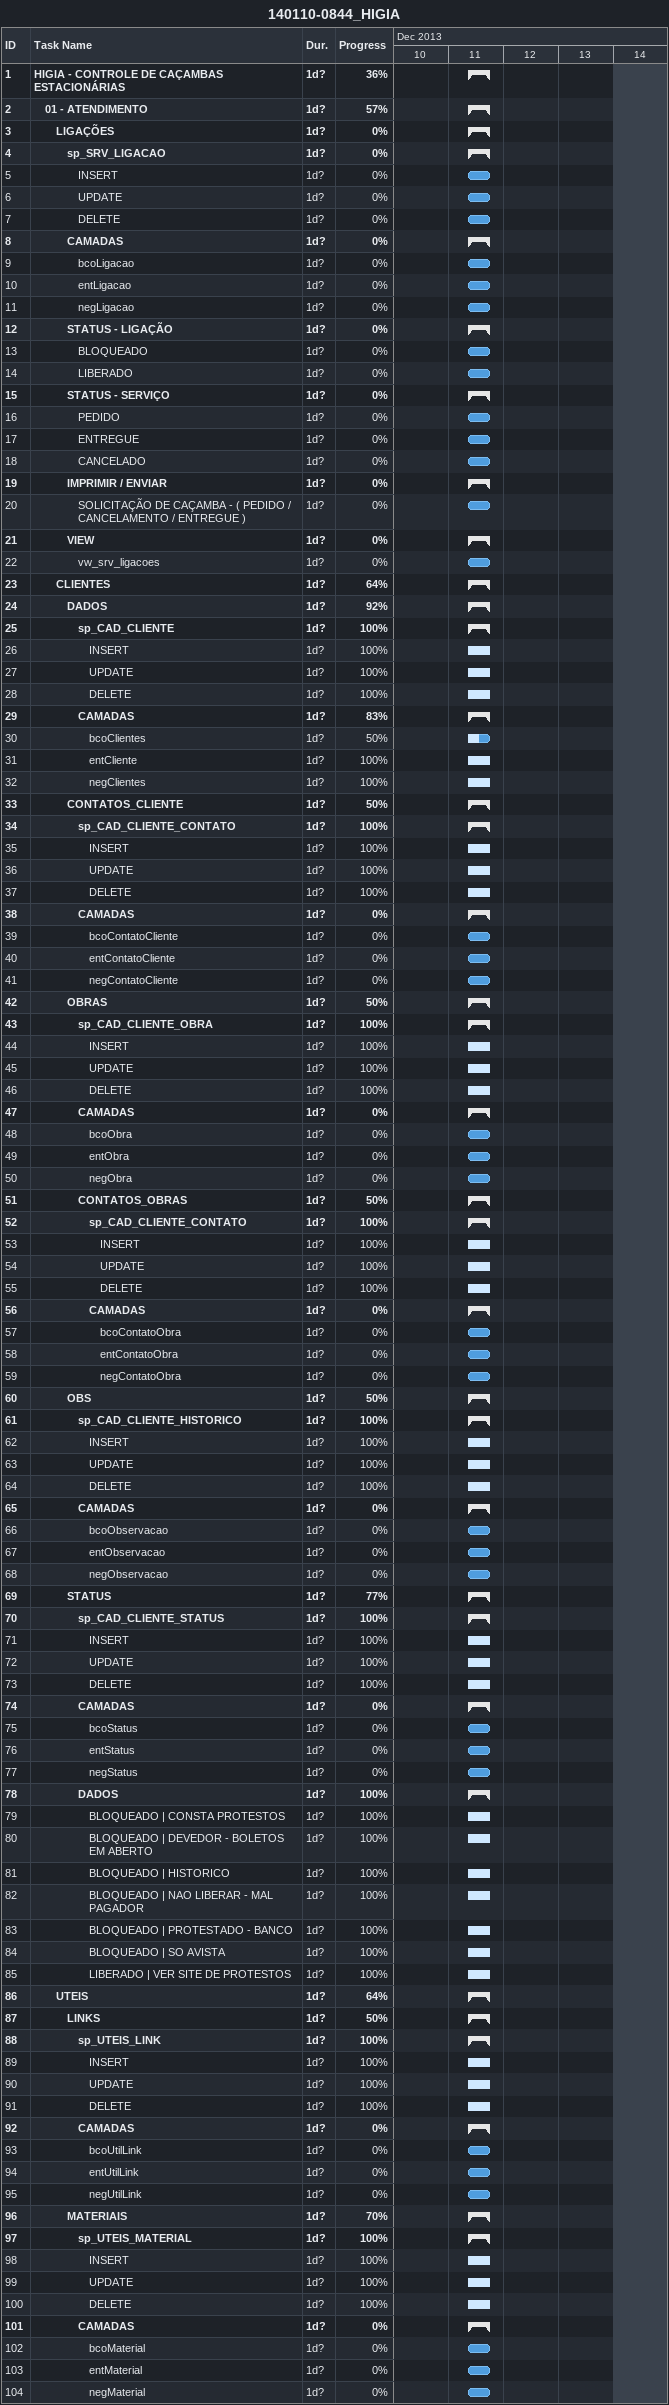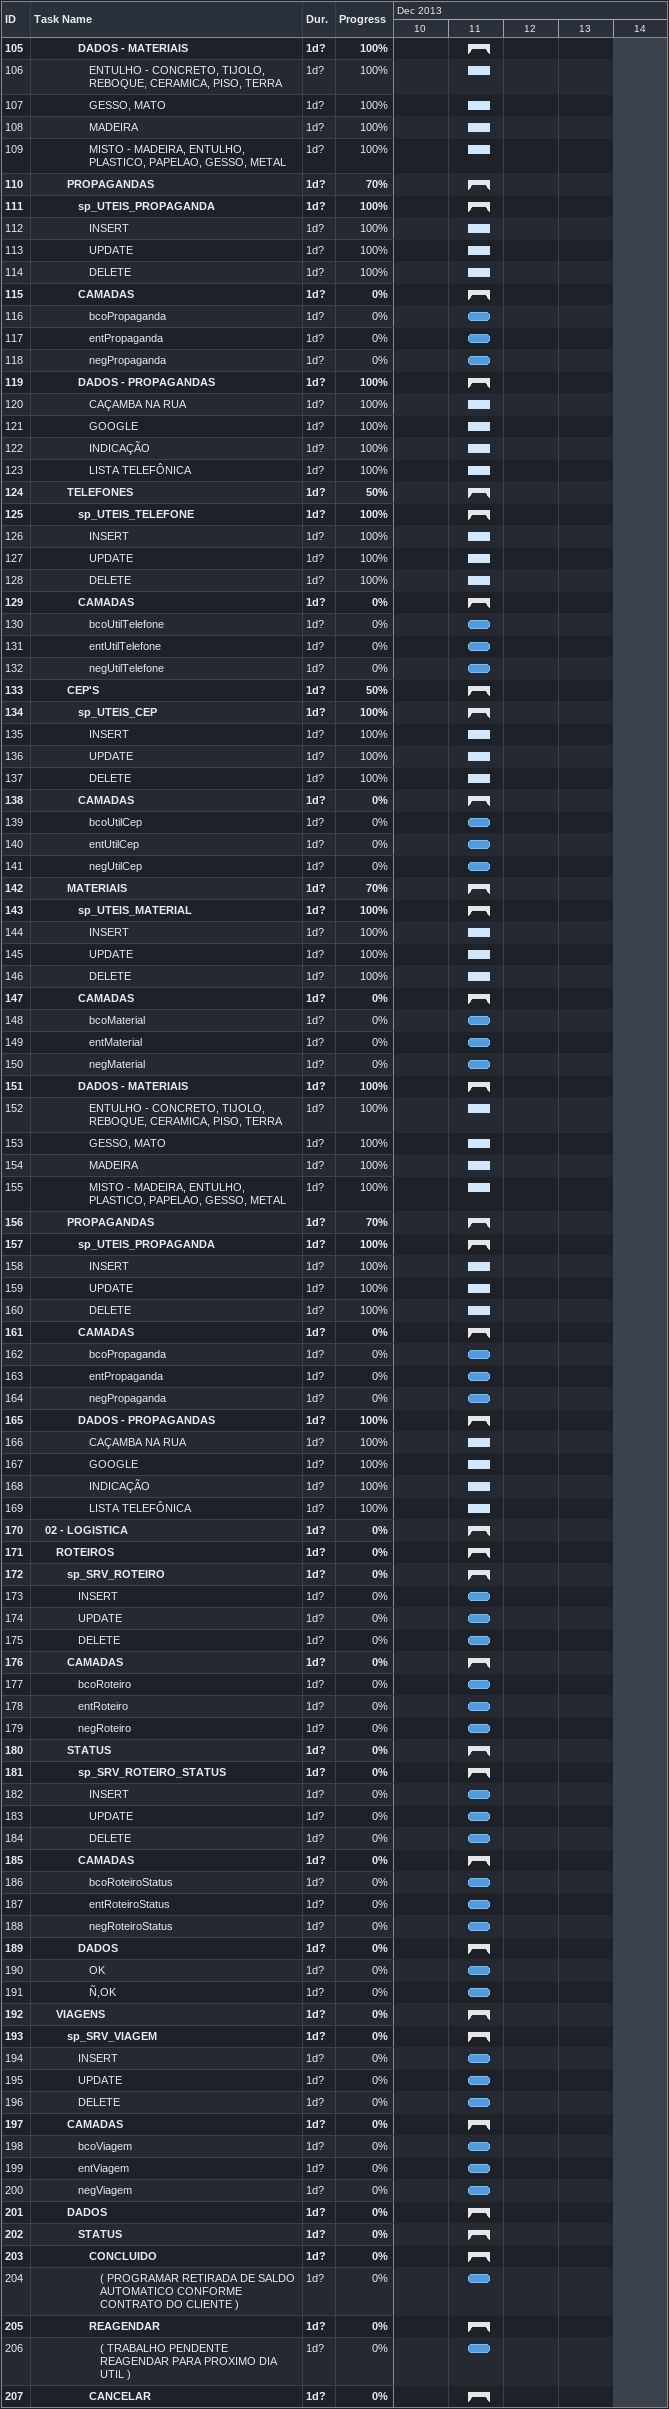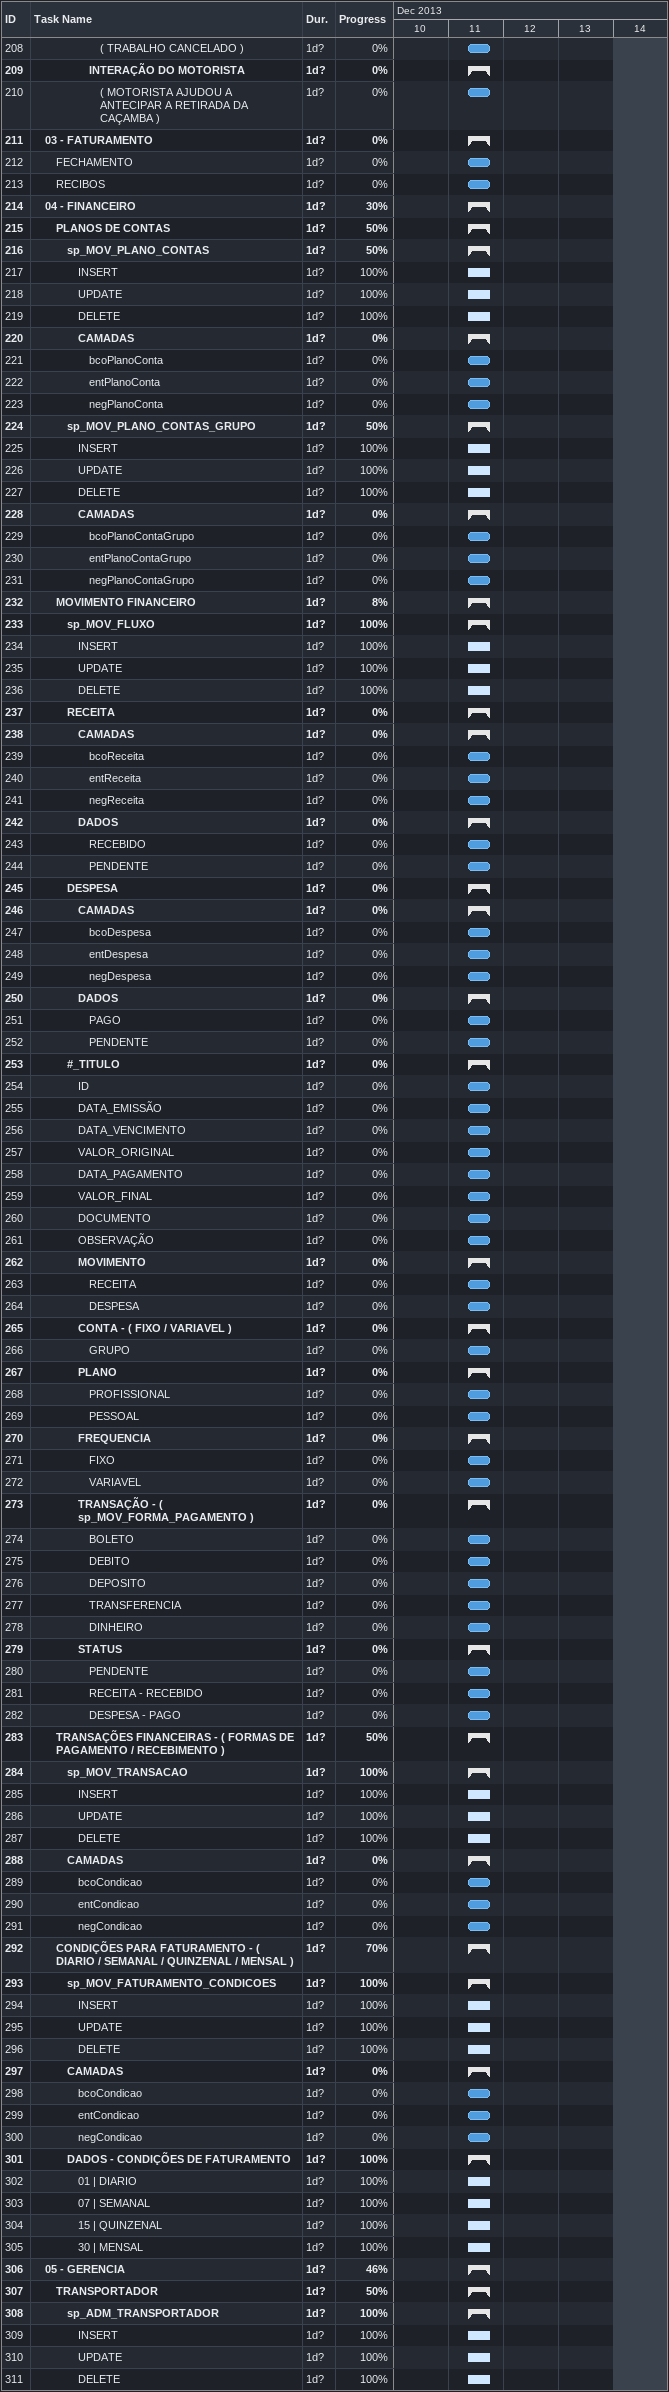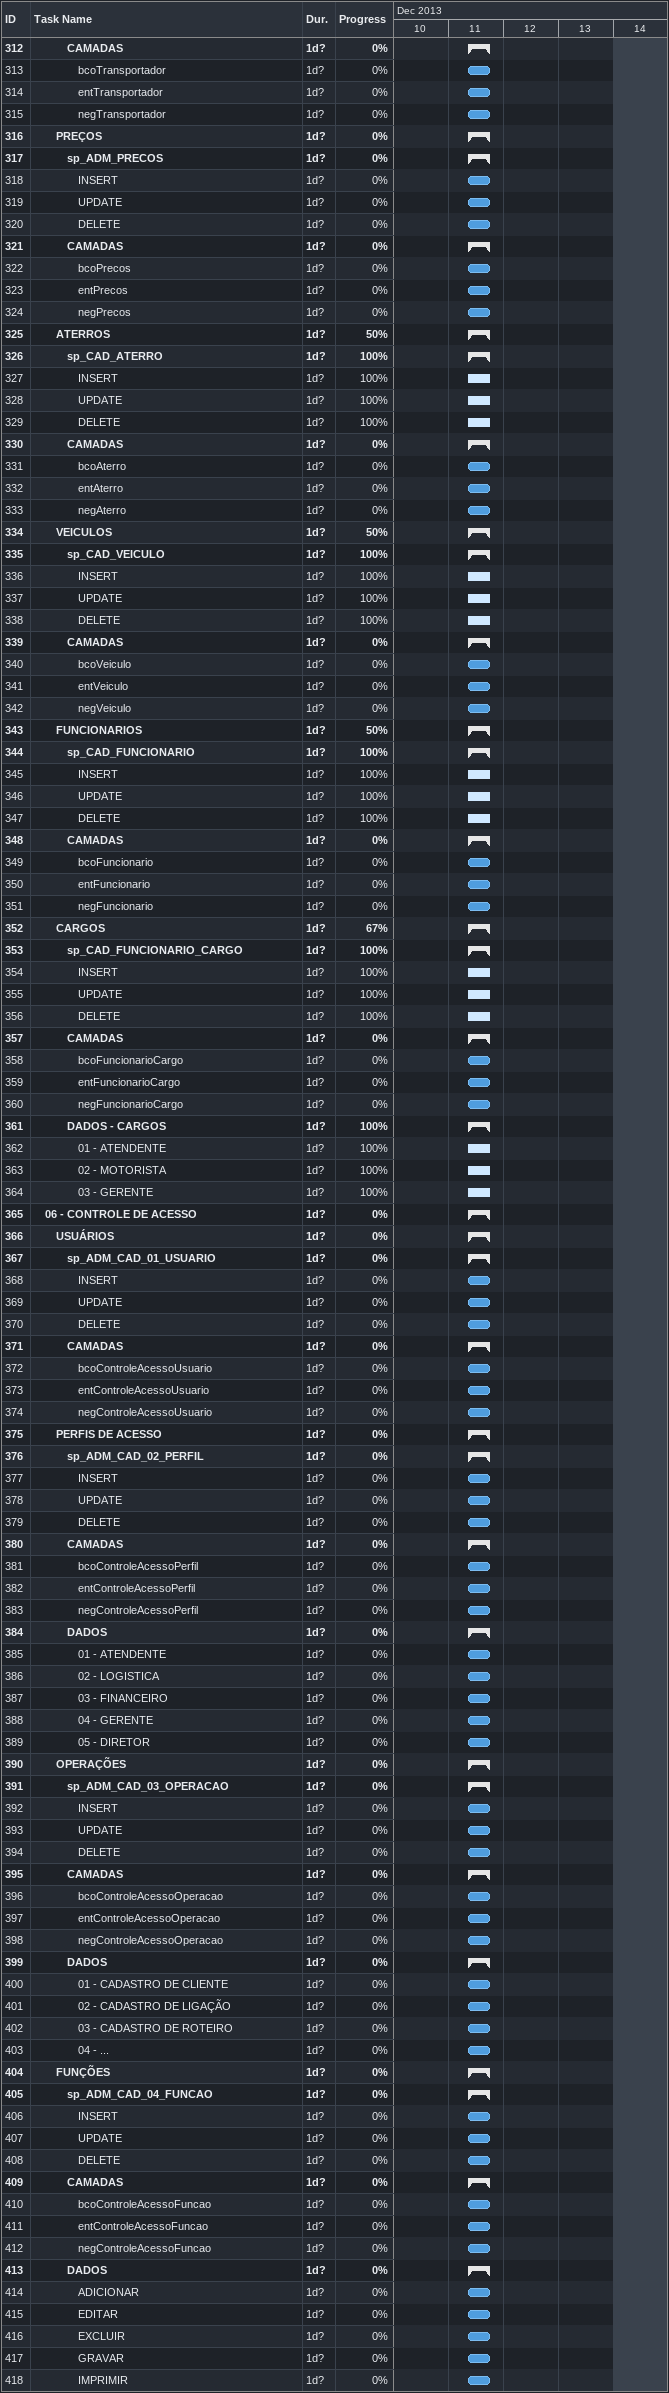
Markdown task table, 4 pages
140110-0844_HIGIA

| ID | Level | Task | Duration | Start | Finish | % complete |
|---|---|---|---|---|---|---|
| 1 | 1 | **HIGIA - CONTROLE DE CAÇAMBAS ESTACIONÁRIAS** | 1d? | 2013-12-11 | 2013-12-11 | 36 |
| 2 | 2 | **01 - ATENDIMENTO** | 1d? | 2013-12-11 | 2013-12-11 | 57 |
| 3 | 3 | **LIGAÇÕES** | 1d? | 2013-12-11 | 2013-12-11 | 0 |
| 4 | 4 | **sp_SRV_LIGACAO** | 1d? | 2013-12-11 | 2013-12-11 | 0 |
| 5 | 5 | INSERT | 1d? | 2013-12-11 | 2013-12-11 | 0 |
| 6 | 5 | UPDATE | 1d? | 2013-12-11 | 2013-12-11 | 0 |
| 7 | 5 | DELETE | 1d? | 2013-12-11 | 2013-12-11 | 0 |
| 8 | 4 | **CAMADAS** | 1d? | 2013-12-11 | 2013-12-11 | 0 |
| 9 | 5 | bcoLigacao | 1d? | 2013-12-11 | 2013-12-11 | 0 |
| 10 | 5 | entLigacao | 1d? | 2013-12-11 | 2013-12-11 | 0 |
| 11 | 5 | negLigacao | 1d? | 2013-12-11 | 2013-12-11 | 0 |
| 12 | 4 | **STATUS - LIGAÇÃO** | 1d? | 2013-12-11 | 2013-12-11 | 0 |
| 13 | 5 | BLOQUEADO | 1d? | 2013-12-11 | 2013-12-11 | 0 |
| 14 | 5 | LIBERADO | 1d? | 2013-12-11 | 2013-12-11 | 0 |
| 15 | 4 | **STATUS - SERVIÇO** | 1d? | 2013-12-11 | 2013-12-11 | 0 |
| 16 | 5 | PEDIDO | 1d? | 2013-12-11 | 2013-12-11 | 0 |
| 17 | 5 | ENTREGUE | 1d? | 2013-12-11 | 2013-12-11 | 0 |
| 18 | 5 | CANCELADO | 1d? | 2013-12-11 | 2013-12-11 | 0 |
| 19 | 4 | **IMPRIMIR / ENVIAR** | 1d? | 2013-12-11 | 2013-12-11 | 0 |
| 20 | 5 | SOLICITAÇÃO DE CAÇAMBA - ( PEDIDO / CANCELAMENTO / ENTREGUE ) | 1d? | 2013-12-11 | 2013-12-11 | 0 |
| 21 | 4 | **VIEW** | 1d? | 2013-12-11 | 2013-12-11 | 0 |
| 22 | 5 | vw_srv_ligacoes | 1d? | 2013-12-11 | 2013-12-11 | 0 |
| 23 | 3 | **CLIENTES** | 1d? | 2013-12-11 | 2013-12-11 | 64 |
| 24 | 4 | **DADOS** | 1d? | 2013-12-11 | 2013-12-11 | 92 |
| 25 | 5 | **sp_CAD_CLIENTE** | 1d? | 2013-12-11 | 2013-12-11 | 100 |
| 26 | 6 | INSERT | 1d? | 2013-12-11 | 2013-12-11 | 100 |
| 27 | 6 | UPDATE | 1d? | 2013-12-11 | 2013-12-11 | 100 |
| 28 | 6 | DELETE | 1d? | 2013-12-11 | 2013-12-11 | 100 |
| 29 | 5 | **CAMADAS** | 1d? | 2013-12-11 | 2013-12-11 | 83 |
| 30 | 6 | bcoClientes | 1d? | 2013-12-11 | 2013-12-11 | 50 |
| 31 | 6 | entCliente | 1d? | 2013-12-11 | 2013-12-11 | 100 |
| 32 | 6 | negClientes | 1d? | 2013-12-11 | 2013-12-11 | 100 |
| 33 | 4 | **CONTATOS_CLIENTE** | 1d? | 2013-12-11 | 2013-12-11 | 50 |
| 34 | 5 | **sp_CAD_CLIENTE_CONTATO** | 1d? | 2013-12-11 | 2013-12-11 | 100 |
| 35 | 6 | INSERT | 1d? | 2013-12-11 | 2013-12-11 | 100 |
| 36 | 6 | UPDATE | 1d? | 2013-12-11 | 2013-12-11 | 100 |
| 37 | 6 | DELETE | 1d? | 2013-12-11 | 2013-12-11 | 100 |
| 38 | 5 | **CAMADAS** | 1d? | 2013-12-11 | 2013-12-11 | 0 |
| 39 | 6 | bcoContatoCliente | 1d? | 2013-12-11 | 2013-12-11 | 0 |
| 40 | 6 | entContatoCliente | 1d? | 2013-12-11 | 2013-12-11 | 0 |
| 41 | 6 | negContatoCliente | 1d? | 2013-12-11 | 2013-12-11 | 0 |
| 42 | 4 | **OBRAS** | 1d? | 2013-12-11 | 2013-12-11 | 50 |
| 43 | 5 | **sp_CAD_CLIENTE_OBRA** | 1d? | 2013-12-11 | 2013-12-11 | 100 |
| 44 | 6 | INSERT | 1d? | 2013-12-11 | 2013-12-11 | 100 |
| 45 | 6 | UPDATE | 1d? | 2013-12-11 | 2013-12-11 | 100 |
| 46 | 6 | DELETE | 1d? | 2013-12-11 | 2013-12-11 | 100 |
| 47 | 5 | **CAMADAS** | 1d? | 2013-12-11 | 2013-12-11 | 0 |
| 48 | 6 | bcoObra | 1d? | 2013-12-11 | 2013-12-11 | 0 |
| 49 | 6 | entObra | 1d? | 2013-12-11 | 2013-12-11 | 0 |
| 50 | 6 | negObra | 1d? | 2013-12-11 | 2013-12-11 | 0 |
| 51 | 5 | **CONTATOS_OBRAS** | 1d? | 2013-12-11 | 2013-12-11 | 50 |
| 52 | 6 | **sp_CAD_CLIENTE_CONTATO** | 1d? | 2013-12-11 | 2013-12-11 | 100 |
| 53 | 7 | INSERT | 1d? | 2013-12-11 | 2013-12-11 | 100 |
| 54 | 7 | UPDATE | 1d? | 2013-12-11 | 2013-12-11 | 100 |
| 55 | 7 | DELETE | 1d? | 2013-12-11 | 2013-12-11 | 100 |
| 56 | 6 | **CAMADAS** | 1d? | 2013-12-11 | 2013-12-11 | 0 |
| 57 | 7 | bcoContatoObra | 1d? | 2013-12-11 | 2013-12-11 | 0 |
| 58 | 7 | entContatoObra | 1d? | 2013-12-11 | 2013-12-11 | 0 |
| 59 | 7 | negContatoObra | 1d? | 2013-12-11 | 2013-12-11 | 0 |
| 60 | 4 | **OBS** | 1d? | 2013-12-11 | 2013-12-11 | 50 |
| 61 | 5 | **sp_CAD_CLIENTE_HISTORICO** | 1d? | 2013-12-11 | 2013-12-11 | 100 |
| 62 | 6 | INSERT | 1d? | 2013-12-11 | 2013-12-11 | 100 |
| 63 | 6 | UPDATE | 1d? | 2013-12-11 | 2013-12-11 | 100 |
| 64 | 6 | DELETE | 1d? | 2013-12-11 | 2013-12-11 | 100 |
| 65 | 5 | **CAMADAS** | 1d? | 2013-12-11 | 2013-12-11 | 0 |
| 66 | 6 | bcoObservacao | 1d? | 2013-12-11 | 2013-12-11 | 0 |
| 67 | 6 | entObservacao | 1d? | 2013-12-11 | 2013-12-11 | 0 |
| 68 | 6 | negObservacao | 1d? | 2013-12-11 | 2013-12-11 | 0 |
| 69 | 4 | **STATUS** | 1d? | 2013-12-11 | 2013-12-11 | 77 |
| 70 | 5 | **sp_CAD_CLIENTE_STATUS** | 1d? | 2013-12-11 | 2013-12-11 | 100 |
| 71 | 6 | INSERT | 1d? | 2013-12-11 | 2013-12-11 | 100 |
| 72 | 6 | UPDATE | 1d? | 2013-12-11 | 2013-12-11 | 100 |
| 73 | 6 | DELETE | 1d? | 2013-12-11 | 2013-12-11 | 100 |
| 74 | 5 | **CAMADAS** | 1d? | 2013-12-11 | 2013-12-11 | 0 |
| 75 | 6 | bcoStatus | 1d? | 2013-12-11 | 2013-12-11 | 0 |
| 76 | 6 | entStatus | 1d? | 2013-12-11 | 2013-12-11 | 0 |
| 77 | 6 | negStatus | 1d? | 2013-12-11 | 2013-12-11 | 0 |
| 78 | 5 | **DADOS** | 1d? | 2013-12-11 | 2013-12-11 | 100 |
| 79 | 6 | BLOQUEADO \| CONSTA PROTESTOS | 1d? | 2013-12-11 | 2013-12-11 | 100 |
| 80 | 6 | BLOQUEADO \| DEVEDOR - BOLETOS EM ABERTO | 1d? | 2013-12-11 | 2013-12-11 | 100 |
| 81 | 6 | BLOQUEADO \| HISTORICO | 1d? | 2013-12-11 | 2013-12-11 | 100 |
| 82 | 6 | BLOQUEADO \| NAO LIBERAR - MAL PAGADOR | 1d? | 2013-12-11 | 2013-12-11 | 100 |
| 83 | 6 | BLOQUEADO \| PROTESTADO - BANCO | 1d? | 2013-12-11 | 2013-12-11 | 100 |
| 84 | 6 | BLOQUEADO \| SO AVISTA | 1d? | 2013-12-11 | 2013-12-11 | 100 |
| 85 | 6 | LIBERADO \| VER SITE DE PROTESTOS | 1d? | 2013-12-11 | 2013-12-11 | 100 |
| 86 | 3 | **UTEIS** | 1d? | 2013-12-11 | 2013-12-11 | 64 |
| 87 | 4 | **LINKS** | 1d? | 2013-12-11 | 2013-12-11 | 50 |
| 88 | 5 | **sp_UTEIS_LINK** | 1d? | 2013-12-11 | 2013-12-11 | 100 |
| 89 | 6 | INSERT | 1d? | 2013-12-11 | 2013-12-11 | 100 |
| 90 | 6 | UPDATE | 1d? | 2013-12-11 | 2013-12-11 | 100 |
| 91 | 6 | DELETE | 1d? | 2013-12-11 | 2013-12-11 | 100 |
| 92 | 5 | **CAMADAS** | 1d? | 2013-12-11 | 2013-12-11 | 0 |
| 93 | 6 | bcoUtilLink | 1d? | 2013-12-11 | 2013-12-11 | 0 |
| 94 | 6 | entUtilLink | 1d? | 2013-12-11 | 2013-12-11 | 0 |
| 95 | 6 | negUtilLink | 1d? | 2013-12-11 | 2013-12-11 | 0 |
| 96 | 4 | **MATERIAIS** | 1d? | 2013-12-11 | 2013-12-11 | 70 |
| 97 | 5 | **sp_UTEIS_MATERIAL** | 1d? | 2013-12-11 | 2013-12-11 | 100 |
| 98 | 6 | INSERT | 1d? | 2013-12-11 | 2013-12-11 | 100 |
| 99 | 6 | UPDATE | 1d? | 2013-12-11 | 2013-12-11 | 100 |
| 100 | 6 | DELETE | 1d? | 2013-12-11 | 2013-12-11 | 100 |
| 101 | 5 | **CAMADAS** | 1d? | 2013-12-11 | 2013-12-11 | 0 |
| 102 | 6 | bcoMaterial | 1d? | 2013-12-11 | 2013-12-11 | 0 |
| 103 | 6 | entMaterial | 1d? | 2013-12-11 | 2013-12-11 | 0 |
| 104 | 6 | negMaterial | 1d? | 2013-12-11 | 2013-12-11 | 0 |
| 105 | 5 | **DADOS - MATERIAIS** | 1d? | 2013-12-11 | 2013-12-11 | 100 |
| 106 | 6 | ENTULHO - CONCRETO, TIJOLO, REBOQUE, CERAMICA, PISO, TERRA | 1d? | 2013-12-11 | 2013-12-11 | 100 |
| 107 | 6 | GESSO, MATO | 1d? | 2013-12-11 | 2013-12-11 | 100 |
| 108 | 6 | MADEIRA | 1d? | 2013-12-11 | 2013-12-11 | 100 |
| 109 | 6 | MISTO - MADEIRA, ENTULHO, PLASTICO, PAPELAO, GESSO, METAL | 1d? | 2013-12-11 | 2013-12-11 | 100 |
| 110 | 4 | **PROPAGANDAS** | 1d? | 2013-12-11 | 2013-12-11 | 70 |
| 111 | 5 | **sp_UTEIS_PROPAGANDA** | 1d? | 2013-12-11 | 2013-12-11 | 100 |
| 112 | 6 | INSERT | 1d? | 2013-12-11 | 2013-12-11 | 100 |
| 113 | 6 | UPDATE | 1d? | 2013-12-11 | 2013-12-11 | 100 |
| 114 | 6 | DELETE | 1d? | 2013-12-11 | 2013-12-11 | 100 |
| 115 | 5 | **CAMADAS** | 1d? | 2013-12-11 | 2013-12-11 | 0 |
| 116 | 6 | bcoPropaganda | 1d? | 2013-12-11 | 2013-12-11 | 0 |
| 117 | 6 | entPropaganda | 1d? | 2013-12-11 | 2013-12-11 | 0 |
| 118 | 6 | negPropaganda | 1d? | 2013-12-11 | 2013-12-11 | 0 |
| 119 | 5 | **DADOS - PROPAGANDAS** | 1d? | 2013-12-11 | 2013-12-11 | 100 |
| 120 | 6 | CAÇAMBA NA RUA | 1d? | 2013-12-11 | 2013-12-11 | 100 |
| 121 | 6 | GOOGLE | 1d? | 2013-12-11 | 2013-12-11 | 100 |
| 122 | 6 | INDICAÇÃO | 1d? | 2013-12-11 | 2013-12-11 | 100 |
| 123 | 6 | LISTA TELEFÔNICA | 1d? | 2013-12-11 | 2013-12-11 | 100 |
| 124 | 4 | **TELEFONES** | 1d? | 2013-12-11 | 2013-12-11 | 50 |
| 125 | 5 | **sp_UTEIS_TELEFONE** | 1d? | 2013-12-11 | 2013-12-11 | 100 |
| 126 | 6 | INSERT | 1d? | 2013-12-11 | 2013-12-11 | 100 |
| 127 | 6 | UPDATE | 1d? | 2013-12-11 | 2013-12-11 | 100 |
| 128 | 6 | DELETE | 1d? | 2013-12-11 | 2013-12-11 | 100 |
| 129 | 5 | **CAMADAS** | 1d? | 2013-12-11 | 2013-12-11 | 0 |
| 130 | 6 | bcoUtilTelefone | 1d? | 2013-12-11 | 2013-12-11 | 0 |
| 131 | 6 | entUtilTelefone | 1d? | 2013-12-11 | 2013-12-11 | 0 |
| 132 | 6 | negUtilTelefone | 1d? | 2013-12-11 | 2013-12-11 | 0 |
| 133 | 4 | **CEP'S** | 1d? | 2013-12-11 | 2013-12-11 | 50 |
| 134 | 5 | **sp_UTEIS_CEP** | 1d? | 2013-12-11 | 2013-12-11 | 100 |
| 135 | 6 | INSERT | 1d? | 2013-12-11 | 2013-12-11 | 100 |
| 136 | 6 | UPDATE | 1d? | 2013-12-11 | 2013-12-11 | 100 |
| 137 | 6 | DELETE | 1d? | 2013-12-11 | 2013-12-11 | 100 |
| 138 | 5 | **CAMADAS** | 1d? | 2013-12-11 | 2013-12-11 | 0 |
| 139 | 6 | bcoUtilCep | 1d? | 2013-12-11 | 2013-12-11 | 0 |
| 140 | 6 | entUtilCep | 1d? | 2013-12-11 | 2013-12-11 | 0 |
| 141 | 6 | negUtilCep | 1d? | 2013-12-11 | 2013-12-11 | 0 |
| 142 | 4 | **MATERIAIS** | 1d? | 2013-12-11 | 2013-12-11 | 70 |
| 143 | 5 | **sp_UTEIS_MATERIAL** | 1d? | 2013-12-11 | 2013-12-11 | 100 |
| 144 | 6 | INSERT | 1d? | 2013-12-11 | 2013-12-11 | 100 |
| 145 | 6 | UPDATE | 1d? | 2013-12-11 | 2013-12-11 | 100 |
| 146 | 6 | DELETE | 1d? | 2013-12-11 | 2013-12-11 | 100 |
| 147 | 5 | **CAMADAS** | 1d? | 2013-12-11 | 2013-12-11 | 0 |
| 148 | 6 | bcoMaterial | 1d? | 2013-12-11 | 2013-12-11 | 0 |
| 149 | 6 | entMaterial | 1d? | 2013-12-11 | 2013-12-11 | 0 |
| 150 | 6 | negMaterial | 1d? | 2013-12-11 | 2013-12-11 | 0 |
| 151 | 5 | **DADOS - MATERIAIS** | 1d? | 2013-12-11 | 2013-12-11 | 100 |
| 152 | 6 | ENTULHO - CONCRETO, TIJOLO, REBOQUE, CERAMICA, PISO, TERRA | 1d? | 2013-12-11 | 2013-12-11 | 100 |
| 153 | 6 | GESSO, MATO | 1d? | 2013-12-11 | 2013-12-11 | 100 |
| 154 | 6 | MADEIRA | 1d? | 2013-12-11 | 2013-12-11 | 100 |
| 155 | 6 | MISTO - MADEIRA, ENTULHO, PLASTICO, PAPELAO, GESSO, METAL | 1d? | 2013-12-11 | 2013-12-11 | 100 |
| 156 | 4 | **PROPAGANDAS** | 1d? | 2013-12-11 | 2013-12-11 | 70 |
| 157 | 5 | **sp_UTEIS_PROPAGANDA** | 1d? | 2013-12-11 | 2013-12-11 | 100 |
| 158 | 6 | INSERT | 1d? | 2013-12-11 | 2013-12-11 | 100 |
| 159 | 6 | UPDATE | 1d? | 2013-12-11 | 2013-12-11 | 100 |
| 160 | 6 | DELETE | 1d? | 2013-12-11 | 2013-12-11 | 100 |
| 161 | 5 | **CAMADAS** | 1d? | 2013-12-11 | 2013-12-11 | 0 |
| 162 | 6 | bcoPropaganda | 1d? | 2013-12-11 | 2013-12-11 | 0 |
| 163 | 6 | entPropaganda | 1d? | 2013-12-11 | 2013-12-11 | 0 |
| 164 | 6 | negPropaganda | 1d? | 2013-12-11 | 2013-12-11 | 0 |
| 165 | 5 | **DADOS - PROPAGANDAS** | 1d? | 2013-12-11 | 2013-12-11 | 100 |
| 166 | 6 | CAÇAMBA NA RUA | 1d? | 2013-12-11 | 2013-12-11 | 100 |
| 167 | 6 | GOOGLE | 1d? | 2013-12-11 | 2013-12-11 | 100 |
| 168 | 6 | INDICAÇÃO | 1d? | 2013-12-11 | 2013-12-11 | 100 |
| 169 | 6 | LISTA TELEFÔNICA | 1d? | 2013-12-11 | 2013-12-11 | 100 |
| 170 | 2 | **02 - LOGISTICA** | 1d? | 2013-12-11 | 2013-12-11 | 0 |
| 171 | 3 | **ROTEIROS** | 1d? | 2013-12-11 | 2013-12-11 | 0 |
| 172 | 4 | **sp_SRV_ROTEIRO** | 1d? | 2013-12-11 | 2013-12-11 | 0 |
| 173 | 5 | INSERT | 1d? | 2013-12-11 | 2013-12-11 | 0 |
| 174 | 5 | UPDATE | 1d? | 2013-12-11 | 2013-12-11 | 0 |
| 175 | 5 | DELETE | 1d? | 2013-12-11 | 2013-12-11 | 0 |
| 176 | 4 | **CAMADAS** | 1d? | 2013-12-11 | 2013-12-11 | 0 |
| 177 | 5 | bcoRoteiro | 1d? | 2013-12-11 | 2013-12-11 | 0 |
| 178 | 5 | entRoteiro | 1d? | 2013-12-11 | 2013-12-11 | 0 |
| 179 | 5 | negRoteiro | 1d? | 2013-12-11 | 2013-12-11 | 0 |
| 180 | 4 | **STATUS** | 1d? | 2013-12-11 | 2013-12-11 | 0 |
| 181 | 5 | **sp_SRV_ROTEIRO_STATUS** | 1d? | 2013-12-11 | 2013-12-11 | 0 |
| 182 | 6 | INSERT | 1d? | 2013-12-11 | 2013-12-11 | 0 |
| 183 | 6 | UPDATE | 1d? | 2013-12-11 | 2013-12-11 | 0 |
| 184 | 6 | DELETE | 1d? | 2013-12-11 | 2013-12-11 | 0 |
| 185 | 5 | **CAMADAS** | 1d? | 2013-12-11 | 2013-12-11 | 0 |
| 186 | 6 | bcoRoteiroStatus | 1d? | 2013-12-11 | 2013-12-11 | 0 |
| 187 | 6 | entRoteiroStatus | 1d? | 2013-12-11 | 2013-12-11 | 0 |
| 188 | 6 | negRoteiroStatus | 1d? | 2013-12-11 | 2013-12-11 | 0 |
| 189 | 5 | **DADOS** | 1d? | 2013-12-11 | 2013-12-11 | 0 |
| 190 | 6 | OK | 1d? | 2013-12-11 | 2013-12-11 | 0 |
| 191 | 6 | Ñ,OK | 1d? | 2013-12-11 | 2013-12-11 | 0 |
| 192 | 3 | **VIAGENS** | 1d? | 2013-12-11 | 2013-12-11 | 0 |
| 193 | 4 | **sp_SRV_VIAGEM** | 1d? | 2013-12-11 | 2013-12-11 | 0 |
| 194 | 5 | INSERT | 1d? | 2013-12-11 | 2013-12-11 | 0 |
| 195 | 5 | UPDATE | 1d? | 2013-12-11 | 2013-12-11 | 0 |
| 196 | 5 | DELETE | 1d? | 2013-12-11 | 2013-12-11 | 0 |
| 197 | 4 | **CAMADAS** | 1d? | 2013-12-11 | 2013-12-11 | 0 |
| 198 | 5 | bcoViagem | 1d? | 2013-12-11 | 2013-12-11 | 0 |
| 199 | 5 | entViagem | 1d? | 2013-12-11 | 2013-12-11 | 0 |
| 200 | 5 | negViagem | 1d? | 2013-12-11 | 2013-12-11 | 0 |
| 201 | 4 | **DADOS** | 1d? | 2013-12-11 | 2013-12-11 | 0 |
| 202 | 5 | **STATUS** | 1d? | 2013-12-11 | 2013-12-11 | 0 |
| 203 | 6 | **CONCLUIDO** | 1d? | 2013-12-11 | 2013-12-11 | 0 |
| 204 | 7 | ( PROGRAMAR RETIRADA DE SALDO AUTOMATICO CONFORME CONTRATO DO CLIENTE ) | 1d? | 2013-12-11 | 2013-12-11 | 0 |
| 205 | 6 | **REAGENDAR** | 1d? | 2013-12-11 | 2013-12-11 | 0 |
| 206 | 7 | ( TRABALHO PENDENTE REAGENDAR PARA PROXIMO DIA UTIL ) | 1d? | 2013-12-11 | 2013-12-11 | 0 |
| 207 | 6 | **CANCELAR** | 1d? | 2013-12-11 | 2013-12-11 | 0 |
| 208 | 7 | ( TRABALHO CANCELADO ) | 1d? | 2013-12-11 | 2013-12-11 | 0 |
| 209 | 6 | **INTERAÇÃO DO MOTORISTA** | 1d? | 2013-12-11 | 2013-12-11 | 0 |
| 210 | 7 | ( MOTORISTA AJUDOU A ANTECIPAR A RETIRADA DA CAÇAMBA ) | 1d? | 2013-12-11 | 2013-12-11 | 0 |
| 211 | 2 | **03 - FATURAMENTO** | 1d? | 2013-12-11 | 2013-12-11 | 0 |
| 212 | 3 | FECHAMENTO | 1d? | 2013-12-11 | 2013-12-11 | 0 |
| 213 | 3 | RECIBOS | 1d? | 2013-12-11 | 2013-12-11 | 0 |
| 214 | 2 | **04 - FINANCEIRO** | 1d? | 2013-12-11 | 2013-12-11 | 30 |
| 215 | 3 | **PLANOS DE CONTAS** | 1d? | 2013-12-11 | 2013-12-11 | 50 |
| 216 | 4 | **sp_MOV_PLANO_CONTAS** | 1d? | 2013-12-11 | 2013-12-11 | 50 |
| 217 | 5 | INSERT | 1d? | 2013-12-11 | 2013-12-11 | 100 |
| 218 | 5 | UPDATE | 1d? | 2013-12-11 | 2013-12-11 | 100 |
| 219 | 5 | DELETE | 1d? | 2013-12-11 | 2013-12-11 | 100 |
| 220 | 5 | **CAMADAS** | 1d? | 2013-12-11 | 2013-12-11 | 0 |
| 221 | 6 | bcoPlanoConta | 1d? | 2013-12-11 | 2013-12-11 | 0 |
| 222 | 6 | entPlanoConta | 1d? | 2013-12-11 | 2013-12-11 | 0 |
| 223 | 6 | negPlanoConta | 1d? | 2013-12-11 | 2013-12-11 | 0 |
| 224 | 4 | **sp_MOV_PLANO_CONTAS_GRUPO** | 1d? | 2013-12-11 | 2013-12-11 | 50 |
| 225 | 5 | INSERT | 1d? | 2013-12-11 | 2013-12-11 | 100 |
| 226 | 5 | UPDATE | 1d? | 2013-12-11 | 2013-12-11 | 100 |
| 227 | 5 | DELETE | 1d? | 2013-12-11 | 2013-12-11 | 100 |
| 228 | 5 | **CAMADAS** | 1d? | 2013-12-11 | 2013-12-11 | 0 |
| 229 | 6 | bcoPlanoContaGrupo | 1d? | 2013-12-11 | 2013-12-11 | 0 |
| 230 | 6 | entPlanoContaGrupo | 1d? | 2013-12-11 | 2013-12-11 | 0 |
| 231 | 6 | negPlanoContaGrupo | 1d? | 2013-12-11 | 2013-12-11 | 0 |
| 232 | 3 | **MOVIMENTO FINANCEIRO** | 1d? | 2013-12-11 | 2013-12-11 | 8 |
| 233 | 4 | **sp_MOV_FLUXO** | 1d? | 2013-12-11 | 2013-12-11 | 100 |
| 234 | 5 | INSERT | 1d? | 2013-12-11 | 2013-12-11 | 100 |
| 235 | 5 | UPDATE | 1d? | 2013-12-11 | 2013-12-11 | 100 |
| 236 | 5 | DELETE | 1d? | 2013-12-11 | 2013-12-11 | 100 |
| 237 | 4 | **RECEITA** | 1d? | 2013-12-11 | 2013-12-11 | 0 |
| 238 | 5 | **CAMADAS** | 1d? | 2013-12-11 | 2013-12-11 | 0 |
| 239 | 6 | bcoReceita | 1d? | 2013-12-11 | 2013-12-11 | 0 |
| 240 | 6 | entReceita | 1d? | 2013-12-11 | 2013-12-11 | 0 |
| 241 | 6 | negReceita | 1d? | 2013-12-11 | 2013-12-11 | 0 |
| 242 | 5 | **DADOS** | 1d? | 2013-12-11 | 2013-12-11 | 0 |
| 243 | 6 | RECEBIDO | 1d? | 2013-12-11 | 2013-12-11 | 0 |
| 244 | 6 | PENDENTE | 1d? | 2013-12-11 | 2013-12-11 | 0 |
| 245 | 4 | **DESPESA** | 1d? | 2013-12-11 | 2013-12-11 | 0 |
| 246 | 5 | **CAMADAS** | 1d? | 2013-12-11 | 2013-12-11 | 0 |
| 247 | 6 | bcoDespesa | 1d? | 2013-12-11 | 2013-12-11 | 0 |
| 248 | 6 | entDespesa | 1d? | 2013-12-11 | 2013-12-11 | 0 |
| 249 | 6 | negDespesa | 1d? | 2013-12-11 | 2013-12-11 | 0 |
| 250 | 5 | **DADOS** | 1d? | 2013-12-11 | 2013-12-11 | 0 |
| 251 | 6 | PAGO | 1d? | 2013-12-11 | 2013-12-11 | 0 |
| 252 | 6 | PENDENTE | 1d? | 2013-12-11 | 2013-12-11 | 0 |
| 253 | 4 | **#_TITULO** | 1d? | 2013-12-11 | 2013-12-11 | 0 |
| 254 | 5 | ID | 1d? | 2013-12-11 | 2013-12-11 | 0 |
| 255 | 5 | DATA_EMISSÃO | 1d? | 2013-12-11 | 2013-12-11 | 0 |
| 256 | 5 | DATA_VENCIMENTO | 1d? | 2013-12-11 | 2013-12-11 | 0 |
| 257 | 5 | VALOR_ORIGINAL | 1d? | 2013-12-11 | 2013-12-11 | 0 |
| 258 | 5 | DATA_PAGAMENTO | 1d? | 2013-12-11 | 2013-12-11 | 0 |
| 259 | 5 | VALOR_FINAL | 1d? | 2013-12-11 | 2013-12-11 | 0 |
| 260 | 5 | DOCUMENTO | 1d? | 2013-12-11 | 2013-12-11 | 0 |
| 261 | 5 | OBSERVAÇÃO | 1d? | 2013-12-11 | 2013-12-11 | 0 |
| 262 | 5 | **MOVIMENTO** | 1d? | 2013-12-11 | 2013-12-11 | 0 |
| 263 | 6 | RECEITA | 1d? | 2013-12-11 | 2013-12-11 | 0 |
| 264 | 6 | DESPESA | 1d? | 2013-12-11 | 2013-12-11 | 0 |
| 265 | 5 | **CONTA - ( FIXO / VARIAVEL )** | 1d? | 2013-12-11 | 2013-12-11 | 0 |
| 266 | 6 | GRUPO | 1d? | 2013-12-11 | 2013-12-11 | 0 |
| 267 | 5 | **PLANO** | 1d? | 2013-12-11 | 2013-12-11 | 0 |
| 268 | 6 | PROFISSIONAL | 1d? | 2013-12-11 | 2013-12-11 | 0 |
| 269 | 6 | PESSOAL | 1d? | 2013-12-11 | 2013-12-11 | 0 |
| 270 | 5 | **FREQUENCIA** | 1d? | 2013-12-11 | 2013-12-11 | 0 |
| 271 | 6 | FIXO | 1d? | 2013-12-11 | 2013-12-11 | 0 |
| 272 | 6 | VARIAVEL | 1d? | 2013-12-11 | 2013-12-11 | 0 |
| 273 | 5 | **TRANSAÇÃO - ( sp_MOV_FORMA_PAGAMENTO )** | 1d? | 2013-12-11 | 2013-12-11 | 0 |
| 274 | 6 | BOLETO | 1d? | 2013-12-11 | 2013-12-11 | 0 |
| 275 | 6 | DEBITO | 1d? | 2013-12-11 | 2013-12-11 | 0 |
| 276 | 6 | DEPOSITO | 1d? | 2013-12-11 | 2013-12-11 | 0 |
| 277 | 6 | TRANSFERENCIA | 1d? | 2013-12-11 | 2013-12-11 | 0 |
| 278 | 6 | DINHEIRO | 1d? | 2013-12-11 | 2013-12-11 | 0 |
| 279 | 5 | **STATUS** | 1d? | 2013-12-11 | 2013-12-11 | 0 |
| 280 | 6 | PENDENTE | 1d? | 2013-12-11 | 2013-12-11 | 0 |
| 281 | 6 | RECEITA - RECEBIDO | 1d? | 2013-12-11 | 2013-12-11 | 0 |
| 282 | 6 | DESPESA - PAGO | 1d? | 2013-12-11 | 2013-12-11 | 0 |
| 283 | 3 | **TRANSAÇÕES FINANCEIRAS - ( FORMAS DE PAGAMENTO / RECEBIMENTO )** | 1d? | 2013-12-11 | 2013-12-11 | 50 |
| 284 | 4 | **sp_MOV_TRANSACAO** | 1d? | 2013-12-11 | 2013-12-11 | 100 |
| 285 | 5 | INSERT | 1d? | 2013-12-11 | 2013-12-11 | 100 |
| 286 | 5 | UPDATE | 1d? | 2013-12-11 | 2013-12-11 | 100 |
| 287 | 5 | DELETE | 1d? | 2013-12-11 | 2013-12-11 | 100 |
| 288 | 4 | **CAMADAS** | 1d? | 2013-12-11 | 2013-12-11 | 0 |
| 289 | 5 | bcoCondicao | 1d? | 2013-12-11 | 2013-12-11 | 0 |
| 290 | 5 | entCondicao | 1d? | 2013-12-11 | 2013-12-11 | 0 |
| 291 | 5 | negCondicao | 1d? | 2013-12-11 | 2013-12-11 | 0 |
| 292 | 3 | **CONDIÇÕES PARA FATURAMENTO - ( DIARIO / SEMANAL / QUINZENAL / MENSAL )** | 1d? | 2013-12-11 | 2013-12-11 | 70 |
| 293 | 4 | **sp_MOV_FATURAMENTO_CONDICOES** | 1d? | 2013-12-11 | 2013-12-11 | 100 |
| 294 | 5 | INSERT | 1d? | 2013-12-11 | 2013-12-11 | 100 |
| 295 | 5 | UPDATE | 1d? | 2013-12-11 | 2013-12-11 | 100 |
| 296 | 5 | DELETE | 1d? | 2013-12-11 | 2013-12-11 | 100 |
| 297 | 4 | **CAMADAS** | 1d? | 2013-12-11 | 2013-12-11 | 0 |
| 298 | 5 | bcoCondicao | 1d? | 2013-12-11 | 2013-12-11 | 0 |
| 299 | 5 | entCondicao | 1d? | 2013-12-11 | 2013-12-11 | 0 |
| 300 | 5 | negCondicao | 1d? | 2013-12-11 | 2013-12-11 | 0 |
| 301 | 4 | **DADOS - CONDIÇÕES DE FATURAMENTO** | 1d? | 2013-12-11 | 2013-12-11 | 100 |
| 302 | 5 | 01 \| DIARIO | 1d? | 2013-12-11 | 2013-12-11 | 100 |
| 303 | 5 | 07 \| SEMANAL | 1d? | 2013-12-11 | 2013-12-11 | 100 |
| 304 | 5 | 15 \| QUINZENAL | 1d? | 2013-12-11 | 2013-12-11 | 100 |
| 305 | 5 | 30 \| MENSAL | 1d? | 2013-12-11 | 2013-12-11 | 100 |
| 306 | 2 | **05 - GERENCIA** | 1d? | 2013-12-11 | 2013-12-11 | 46 |
| 307 | 3 | **TRANSPORTADOR** | 1d? | 2013-12-11 | 2013-12-11 | 50 |
| 308 | 4 | **sp_ADM_TRANSPORTADOR** | 1d? | 2013-12-11 | 2013-12-11 | 100 |
| 309 | 5 | INSERT | 1d? | 2013-12-11 | 2013-12-11 | 100 |
| 310 | 5 | UPDATE | 1d? | 2013-12-11 | 2013-12-11 | 100 |
| 311 | 5 | DELETE | 1d? | 2013-12-11 | 2013-12-11 | 100 |
| 312 | 4 | **CAMADAS** | 1d? | 2013-12-11 | 2013-12-11 | 0 |
| 313 | 5 | bcoTransportador | 1d? | 2013-12-11 | 2013-12-11 | 0 |
| 314 | 5 | entTransportador | 1d? | 2013-12-11 | 2013-12-11 | 0 |
| 315 | 5 | negTransportador | 1d? | 2013-12-11 | 2013-12-11 | 0 |
| 316 | 3 | **PREÇOS** | 1d? | 2013-12-11 | 2013-12-11 | 0 |
| 317 | 4 | **sp_ADM_PRECOS** | 1d? | 2013-12-11 | 2013-12-11 | 0 |
| 318 | 5 | INSERT | 1d? | 2013-12-11 | 2013-12-11 | 0 |
| 319 | 5 | UPDATE | 1d? | 2013-12-11 | 2013-12-11 | 0 |
| 320 | 5 | DELETE | 1d? | 2013-12-11 | 2013-12-11 | 0 |
| 321 | 4 | **CAMADAS** | 1d? | 2013-12-11 | 2013-12-11 | 0 |
| 322 | 5 | bcoPrecos | 1d? | 2013-12-11 | 2013-12-11 | 0 |
| 323 | 5 | entPrecos | 1d? | 2013-12-11 | 2013-12-11 | 0 |
| 324 | 5 | negPrecos | 1d? | 2013-12-11 | 2013-12-11 | 0 |
| 325 | 3 | **ATERROS** | 1d? | 2013-12-11 | 2013-12-11 | 50 |
| 326 | 4 | **sp_CAD_ATERRO** | 1d? | 2013-12-11 | 2013-12-11 | 100 |
| 327 | 5 | INSERT | 1d? | 2013-12-11 | 2013-12-11 | 100 |
| 328 | 5 | UPDATE | 1d? | 2013-12-11 | 2013-12-11 | 100 |
| 329 | 5 | DELETE | 1d? | 2013-12-11 | 2013-12-11 | 100 |
| 330 | 4 | **CAMADAS** | 1d? | 2013-12-11 | 2013-12-11 | 0 |
| 331 | 5 | bcoAterro | 1d? | 2013-12-11 | 2013-12-11 | 0 |
| 332 | 5 | entAterro | 1d? | 2013-12-11 | 2013-12-11 | 0 |
| 333 | 5 | negAterro | 1d? | 2013-12-11 | 2013-12-11 | 0 |
| 334 | 3 | **VEICULOS** | 1d? | 2013-12-11 | 2013-12-11 | 50 |
| 335 | 4 | **sp_CAD_VEICULO** | 1d? | 2013-12-11 | 2013-12-11 | 100 |
| 336 | 5 | INSERT | 1d? | 2013-12-11 | 2013-12-11 | 100 |
| 337 | 5 | UPDATE | 1d? | 2013-12-11 | 2013-12-11 | 100 |
| 338 | 5 | DELETE | 1d? | 2013-12-11 | 2013-12-11 | 100 |
| 339 | 4 | **CAMADAS** | 1d? | 2013-12-11 | 2013-12-11 | 0 |
| 340 | 5 | bcoVeiculo | 1d? | 2013-12-11 | 2013-12-11 | 0 |
| 341 | 5 | entVeiculo | 1d? | 2013-12-11 | 2013-12-11 | 0 |
| 342 | 5 | negVeiculo | 1d? | 2013-12-11 | 2013-12-11 | 0 |
| 343 | 3 | **FUNCIONARIOS** | 1d? | 2013-12-11 | 2013-12-11 | 50 |
| 344 | 4 | **sp_CAD_FUNCIONARIO** | 1d? | 2013-12-11 | 2013-12-11 | 100 |
| 345 | 5 | INSERT | 1d? | 2013-12-11 | 2013-12-11 | 100 |
| 346 | 5 | UPDATE | 1d? | 2013-12-11 | 2013-12-11 | 100 |
| 347 | 5 | DELETE | 1d? | 2013-12-11 | 2013-12-11 | 100 |
| 348 | 4 | **CAMADAS** | 1d? | 2013-12-11 | 2013-12-11 | 0 |
| 349 | 5 | bcoFuncionario | 1d? | 2013-12-11 | 2013-12-11 | 0 |
| 350 | 5 | entFuncionario | 1d? | 2013-12-11 | 2013-12-11 | 0 |
| 351 | 5 | negFuncionario | 1d? | 2013-12-11 | 2013-12-11 | 0 |
| 352 | 3 | **CARGOS** | 1d? | 2013-12-11 | 2013-12-11 | 67 |
| 353 | 4 | **sp_CAD_FUNCIONARIO_CARGO** | 1d? | 2013-12-11 | 2013-12-11 | 100 |
| 354 | 5 | INSERT | 1d? | 2013-12-11 | 2013-12-11 | 100 |
| 355 | 5 | UPDATE | 1d? | 2013-12-11 | 2013-12-11 | 100 |
| 356 | 5 | DELETE | 1d? | 2013-12-11 | 2013-12-11 | 100 |
| 357 | 4 | **CAMADAS** | 1d? | 2013-12-11 | 2013-12-11 | 0 |
| 358 | 5 | bcoFuncionarioCargo | 1d? | 2013-12-11 | 2013-12-11 | 0 |
| 359 | 5 | entFuncionarioCargo | 1d? | 2013-12-11 | 2013-12-11 | 0 |
| 360 | 5 | negFuncionarioCargo | 1d? | 2013-12-11 | 2013-12-11 | 0 |
| 361 | 4 | **DADOS - CARGOS** | 1d? | 2013-12-11 | 2013-12-11 | 100 |
| 362 | 5 | 01 - ATENDENTE | 1d? | 2013-12-11 | 2013-12-11 | 100 |
| 363 | 5 | 02 - MOTORISTA | 1d? | 2013-12-11 | 2013-12-11 | 100 |
| 364 | 5 | 03 - GERENTE | 1d? | 2013-12-11 | 2013-12-11 | 100 |
| 365 | 2 | **06 - CONTROLE DE ACESSO** | 1d? | 2013-12-11 | 2013-12-11 | 0 |
| 366 | 3 | **USUÁRIOS** | 1d? | 2013-12-11 | 2013-12-11 | 0 |
| 367 | 4 | **sp_ADM_CAD_01_USUARIO** | 1d? | 2013-12-11 | 2013-12-11 | 0 |
| 368 | 5 | INSERT | 1d? | 2013-12-11 | 2013-12-11 | 0 |
| 369 | 5 | UPDATE | 1d? | 2013-12-11 | 2013-12-11 | 0 |
| 370 | 5 | DELETE | 1d? | 2013-12-11 | 2013-12-11 | 0 |
| 371 | 4 | **CAMADAS** | 1d? | 2013-12-11 | 2013-12-11 | 0 |
| 372 | 5 | bcoControleAcessoUsuario | 1d? | 2013-12-11 | 2013-12-11 | 0 |
| 373 | 5 | entControleAcessoUsuario | 1d? | 2013-12-11 | 2013-12-11 | 0 |
| 374 | 5 | negControleAcessoUsuario | 1d? | 2013-12-11 | 2013-12-11 | 0 |
| 375 | 3 | **PERFIS DE ACESSO** | 1d? | 2013-12-11 | 2013-12-11 | 0 |
| 376 | 4 | **sp_ADM_CAD_02_PERFIL** | 1d? | 2013-12-11 | 2013-12-11 | 0 |
| 377 | 5 | INSERT | 1d? | 2013-12-11 | 2013-12-11 | 0 |
| 378 | 5 | UPDATE | 1d? | 2013-12-11 | 2013-12-11 | 0 |
| 379 | 5 | DELETE | 1d? | 2013-12-11 | 2013-12-11 | 0 |
| 380 | 4 | **CAMADAS** | 1d? | 2013-12-11 | 2013-12-11 | 0 |
| 381 | 5 | bcoControleAcessoPerfil | 1d? | 2013-12-11 | 2013-12-11 | 0 |
| 382 | 5 | entControleAcessoPerfil | 1d? | 2013-12-11 | 2013-12-11 | 0 |
| 383 | 5 | negControleAcessoPerfil | 1d? | 2013-12-11 | 2013-12-11 | 0 |
| 384 | 4 | **DADOS** | 1d? | 2013-12-11 | 2013-12-11 | 0 |
| 385 | 5 | 01 - ATENDENTE | 1d? | 2013-12-11 | 2013-12-11 | 0 |
| 386 | 5 | 02 - LOGISTICA | 1d? | 2013-12-11 | 2013-12-11 | 0 |
| 387 | 5 | 03 - FINANCEIRO | 1d? | 2013-12-11 | 2013-12-11 | 0 |
| 388 | 5 | 04 - GERENTE | 1d? | 2013-12-11 | 2013-12-11 | 0 |
| 389 | 5 | 05 - DIRETOR | 1d? | 2013-12-11 | 2013-12-11 | 0 |
| 390 | 3 | **OPERAÇÕES** | 1d? | 2013-12-11 | 2013-12-11 | 0 |
| 391 | 4 | **sp_ADM_CAD_03_OPERACAO** | 1d? | 2013-12-11 | 2013-12-11 | 0 |
| 392 | 5 | INSERT | 1d? | 2013-12-11 | 2013-12-11 | 0 |
| 393 | 5 | UPDATE | 1d? | 2013-12-11 | 2013-12-11 | 0 |
| 394 | 5 | DELETE | 1d? | 2013-12-11 | 2013-12-11 | 0 |
| 395 | 4 | **CAMADAS** | 1d? | 2013-12-11 | 2013-12-11 | 0 |
| 396 | 5 | bcoControleAcessoOperacao | 1d? | 2013-12-11 | 2013-12-11 | 0 |
| 397 | 5 | entControleAcessoOperacao | 1d? | 2013-12-11 | 2013-12-11 | 0 |
| 398 | 5 | negControleAcessoOperacao | 1d? | 2013-12-11 | 2013-12-11 | 0 |
| 399 | 4 | **DADOS** | 1d? | 2013-12-11 | 2013-12-11 | 0 |
| 400 | 5 | 01 - CADASTRO DE CLIENTE | 1d? | 2013-12-11 | 2013-12-11 | 0 |
| 401 | 5 | 02 - CADASTRO DE LIGAÇÃO | 1d? | 2013-12-11 | 2013-12-11 | 0 |
| 402 | 5 | 03 - CADASTRO DE ROTEIRO | 1d? | 2013-12-11 | 2013-12-11 | 0 |
| 403 | 5 | 04 - ... | 1d? | 2013-12-11 | 2013-12-11 | 0 |
| 404 | 3 | **FUNÇÕES** | 1d? | 2013-12-11 | 2013-12-11 | 0 |
| 405 | 4 | **sp_ADM_CAD_04_FUNCAO** | 1d? | 2013-12-11 | 2013-12-11 | 0 |
| 406 | 5 | INSERT | 1d? | 2013-12-11 | 2013-12-11 | 0 |
| 407 | 5 | UPDATE | 1d? | 2013-12-11 | 2013-12-11 | 0 |
| 408 | 5 | DELETE | 1d? | 2013-12-11 | 2013-12-11 | 0 |
| 409 | 4 | **CAMADAS** | 1d? | 2013-12-11 | 2013-12-11 | 0 |
| 410 | 5 | bcoControleAcessoFuncao | 1d? | 2013-12-11 | 2013-12-11 | 0 |
| 411 | 5 | entControleAcessoFuncao | 1d? | 2013-12-11 | 2013-12-11 | 0 |
| 412 | 5 | negControleAcessoFuncao | 1d? | 2013-12-11 | 2013-12-11 | 0 |
| 413 | 4 | **DADOS** | 1d? | 2013-12-11 | 2013-12-11 | 0 |
| 414 | 5 | ADICIONAR | 1d? | 2013-12-11 | 2013-12-11 | 0 |
| 415 | 5 | EDITAR | 1d? | 2013-12-11 | 2013-12-11 | 0 |
| 416 | 5 | EXCLUIR | 1d? | 2013-12-11 | 2013-12-11 | 0 |
| 417 | 5 | GRAVAR | 1d? | 2013-12-11 | 2013-12-11 | 0 |
| 418 | 5 | IMPRIMIR | 1d? | 2013-12-11 | 2013-12-11 | 0 |
